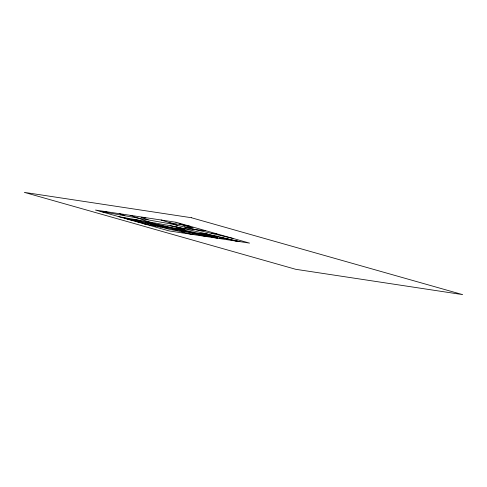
<?xml version="1.0" encoding="UTF-8"?>
<svg xmlns="http://www.w3.org/2000/svg" width="487" height="487" viewBox="0 0 487 487"><rect width="100%" height="100%" fill="white"/><g stroke="black" fill="none" stroke-linecap="round" stroke-linejoin="round"><path stroke-width="0.73" d="M179.953 229.803L181.834 229.462L177.378 228.385M219.783 238.6L223.344 238.052M172.228 228.969L180.208 228.062L205.715 230.692M213.038 237.242L217.659 237.169C209.118 235.069 200.12 231.995 191.288 234.277L176.574 230.601M225.865 236.402L224.379 236.39M203.7 233.839L207.377 233.967M215.504 236.213L217.153 236.274M226.406 238.764L227.934 238.819M235.915 241.01L237.467 241.065M184.336 226.82L193.205 227.965L179.058 223.685M182.047 231.97L184.847 231.982L181.03 230.674M211.303 233.206L216.319 233.699M100.127 211.364L172.581 224.239L232.975 238.417M135.581 221.415L161.781 225.804L217.726 238.289M125.348 218.511L159.559 224.805L175.819 228.494M129.256 219.619L132.147 220.057M118.913 216.691L174.583 226.455L239.975 241.662M190.131 226.272L169.129 222.638M145.735 222.303L153.192 225.067L162.676 226.753M143.933 223.783L163.93 227.77M181.688 229.566L215.114 237.066M173.037 228.878L206.153 236.53M167.138 227.946C166.31 227.782 158.671 225.67 160.576 227.1M170.14 225.676L179.393 228.153M178.808 228.22L185.06 229.663M204.85 233.876L236.28 241.102M156.364 224.513L161.781 225.804M176.361 226.863L180.208 228.062M122.292 217.269L147.281 224.446M134.881 219.387L141.267 221.275M161.106 220.002L177.371 225.25M148.115 219.692L141.127 217.275L145.132 217.908L144.091 217.427M119.552 213.702L124.909 215.595M130.157 215.309L165.05 227.63M105.642 211.589L107.749 212.423M153.192 225.067L155.554 226.096M191.3 217.707L24.35 192.383L295.7 269.293L462.65 294.617L191.3 217.707M175.965 222.261L95.501 210.055L169.068 230.905L249.533 243.11L175.965 222.261M166.889 228.677A7.183 0.45 12 0 0 177.785 230.625A7.183 0.45 12 0 0 167.631 228.032A7.183 0.45 12 0 0 166.889 228.677"/></g></svg>
